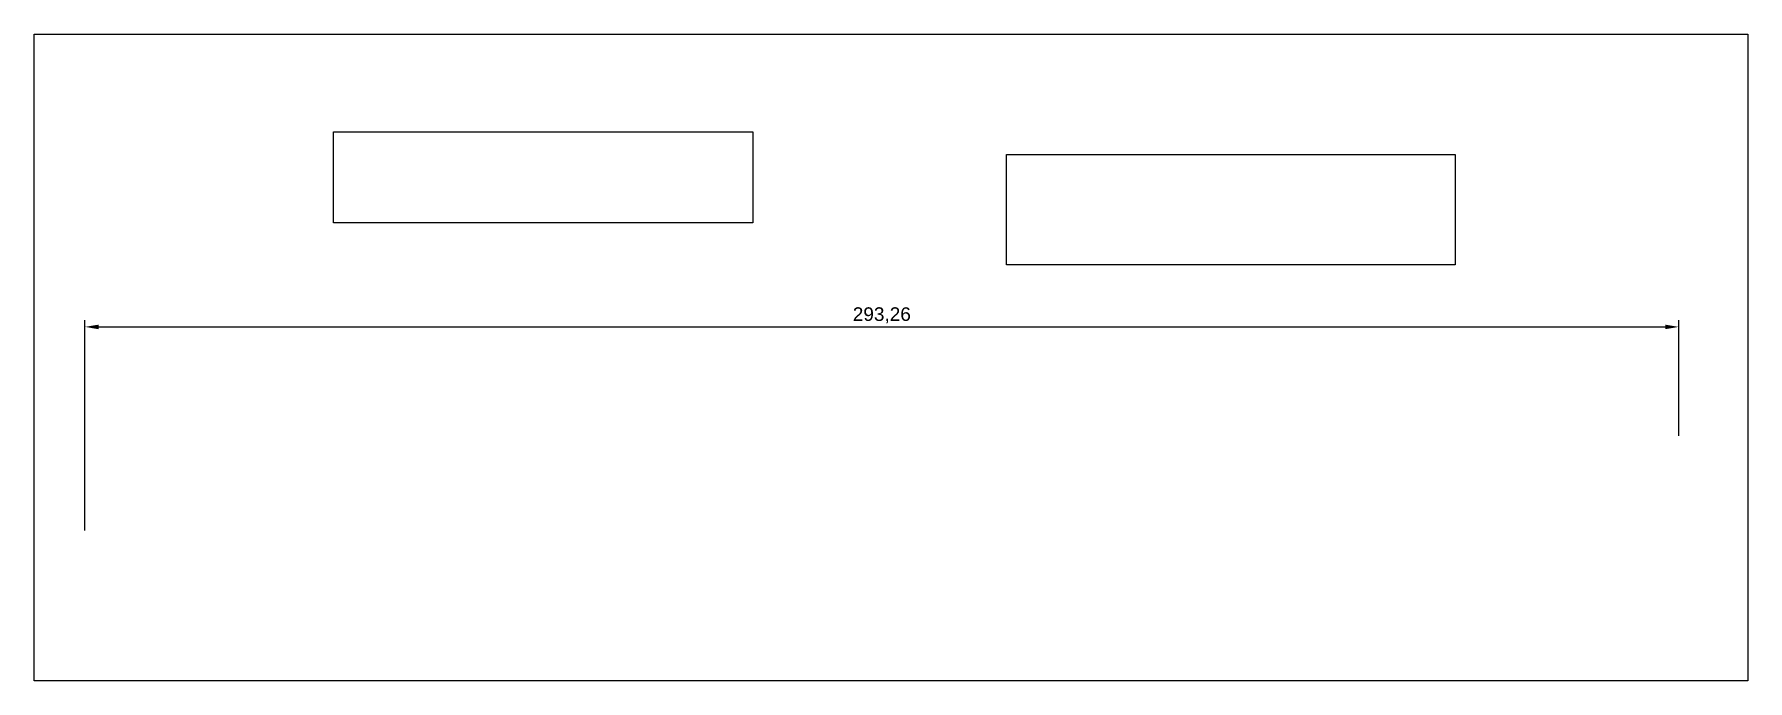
# Model space of a CAD drawing. Header units: millimetres. Extents: x 35 to 350, y 39 to 158.
import ezdxf

# ---------------------------------------------------------------- set-up
doc = ezdxf.new("R2010")
doc.units = ezdxf.units.MM
doc.styles.get("Standard").update_dxf_attribs({"font": 'arial.ttf'})
doc.dimstyles.new('ISO-25', dxfattribs={"dimtxt": 2.5, "dimasz": 2.5, "dimexe": 1.25, "dimexo": 0.625, "dimtad": 1, "dimtxsty": 'Standard', "dimcen": 2.5, "dimadec": 0, "dimazin": 0, "dimtfac": 1, "dimtmove": 0, "dimatfit": 3, "dimfxl": 1, "dimarcsym": 0})

# ---------------------------------------------------------------- blocks, each defined once
blk = doc.blocks.new('*D1')
at = {"color": 0, "lineweight": -2, "transparency": 16777216}
for p, q in [((44.17, 67), (44.17, 105.71)), ((46.67, 104.46), (334.92, 104.46)), ((337.42, 84.39), (337.42, 105.71))]:
    blk.add_line(p, q, dxfattribs=at)
at = {"color": 0, "transparency": 16777216}
for points in [[(46.67, 104.87), (46.67, 104.04), (44.17, 104.46)], [(334.92, 104.87), (334.92, 104.04), (337.42, 104.46)]]:
    blk.add_solid(points, dxfattribs=at)
at = {"layer": 'Defpoints', "color": 0, "transparency": 16777216}
for p in [(337.42, 104.46), (337.42, 83.76), (44.17, 66.38)]:
    blk.add_point(p, dxfattribs=at)
at = {"color": 0, "transparency": 16777216, "insert": (190.79, 106.58), "char_height": 2.5, "attachment_point": 5}
blk.add_mtext('293,26', dxfattribs=at)

msp = doc.modelspace()

# ---------------------------------------------------------------- linework, layer by layer
for points in [[(34.848, 158.323), (350.109, 158.323), (350.109, 39.331), (34.848, 39.331)], [(89.884, 140.385), (167.054, 140.385), (167.054, 123.642), (89.884, 123.642)], [(213.715, 136.199), (296.269, 136.199), (296.269, 115.869), (213.715, 115.869)]]:
    msp.add_lwpolyline(points, close=True)

# ---------------------------------------------------------------- dimensions: what is measured, and where the dimension line sits
dim = msp.add_linear_dim(base=(337.423, 104.457), p1=(44.167, 66.38), p2=(337.423, 83.763), dimstyle='ISO-25', override={"dimtmove": 2})
dim.commit()
dim.dimension.update_dxf_attribs({"geometry": '*D1', "text_midpoint": (190.795, 106.584)})

doc.saveas('drawing.dxf')
